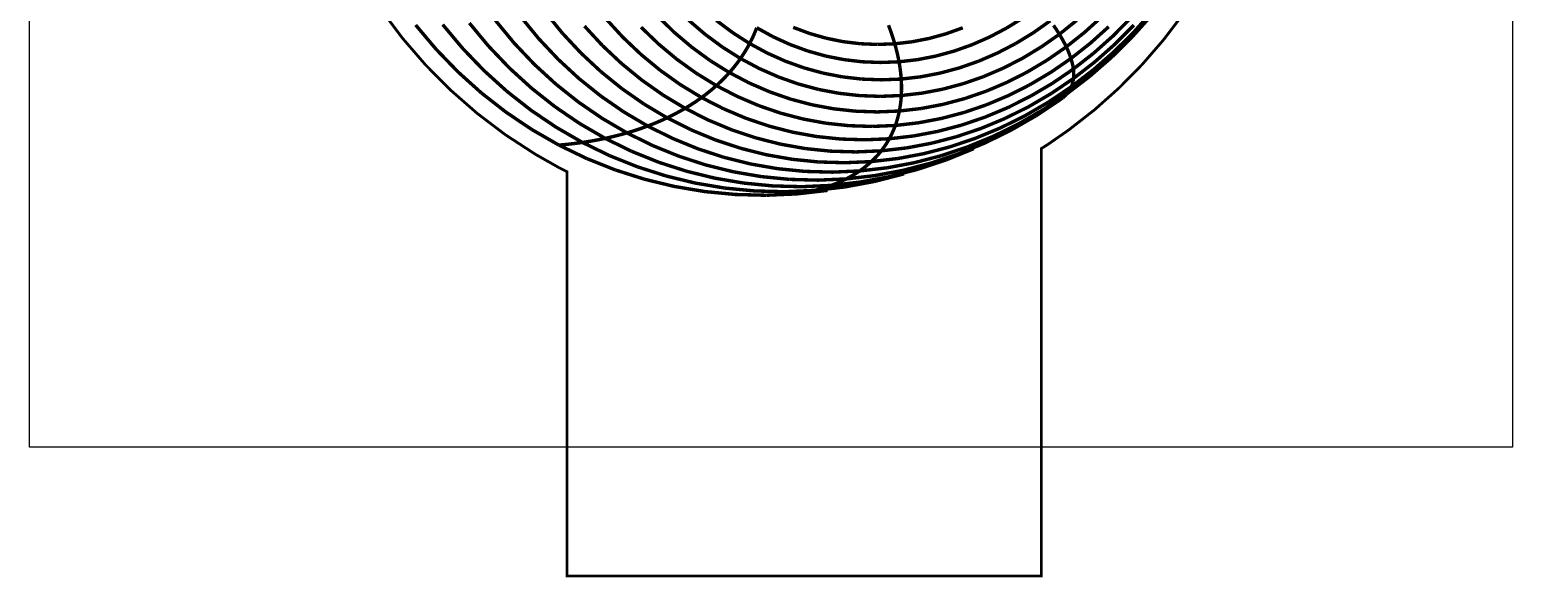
# Model space of a CAD drawing. Extents: x 0 to 800, y 0 to 886.
# Drawn here: x 0 to 800, y 0 to 296 of the extents above; entities that cross this region are included whole.
import ezdxf

# ---------------------------------------------------------------- set-up
doc = ezdxf.new("R2010")
doc.units = 0
doc.layers.get('0').update_dxf_attribs({"linetype": 'CONTINUOUS'})

msp = doc.modelspace()

# ---------------------------------------------------------------- linework, layer by layer
at = {"color": 7}
msp.add_lwpolyline([(0, 886.262), (799.998, 886.262), (799.998, 70.27), (0, 70.27), (0, 886.262)], close=True, dxfattribs=at)
at = {"color": 1, "const_width": 1.496}
msp.add_lwpolyline([(189.568, 306.528), (201.054, 291.201), (213.553, 276.711), (227.029, 263.121), (241.443, 250.49), (256.76, 238.882), (272.942, 228.356), (285.621, 221.16), (289.954, 218.973), (289.954, 0.715), (545.917, 0.715), (545.917, 231.521), (549.677, 233.899), (560.638, 241.531), (574.601, 252.436), (587.781, 264.189), (600.149, 276.74), (611.678, 290.043), (622.346, 304.048)], dxfattribs=at)
at = {"color": 5, "const_width": 1.844}
for points in [[(277.883, 305.548), (287.314, 293.923)], [(594.967, 291.828), (605.458, 303.589)], [(596.036, 294.692), (606.16, 306.106)], [(208.271, 298.205), (219.33, 285.067)], [(222.874, 298.417), (233.655, 285.53)], [(237.237, 299.258), (247.716, 286.649)], [(251.26, 300.729), (261.411, 288.425)], [(264.842, 302.829), (274.643, 290.853)], [(299.332, 297.619), (309.046, 287.1)], [(310.604, 301.919), (319.889, 291.762)], [(329.89, 297.017), (339.303, 287.958)], [(338.974, 302.828), (347.906, 294.126)], [(355.519, 300.82), (364.437, 293.178)], [(370.48, 300.688), (379.293, 294.076)], [(391.156, 293.817), (392.314, 296.701)], [(392.314, 296.701), (401.242, 291.784)], [(411.967, 296.92), (420.783, 293.63)], [(464.644, 294.696), (463.395, 298.067)], [(494.485, 293.456), (503.495, 296.685)], [(517.783, 291.629), (527.004, 296.477)], [(527.004, 296.477), (535.961, 302.012)], [(541.472, 293.963), (550.683, 300.481)], [(554.087, 295.569), (552.45, 298)], [(555.597, 293.19), (554.087, 295.569)], [(555.597, 293.19), (564.981, 300.724)], [(569.232, 294.264), (578.697, 302.834)], [(572.266, 288.328), (582.221, 297.262)], [(584.496, 292.245), (594.395, 302.238)], [(585.519, 287.812), (595.852, 298.169)], [(261.411, 288.425), (272.307, 276.931)], [(274.643, 290.853), (285.166, 279.663)], [(287.314, 293.923), (297.443, 283.06)], [(309.046, 287.1), (319.385, 277.362)], [(319.889, 291.762), (329.773, 282.357)], [(339.303, 287.958), (349.246, 279.658)], [(347.906, 294.126), (357.343, 286.151)], [(364.437, 293.178), (373.793, 286.26)], [(379.293, 294.076), (388.479, 288.181)], [(386.955, 285.436), (388.479, 288.181)], [(388.479, 288.181), (389.879, 290.976)], [(388.479, 288.181), (397.997, 283.028)], [(389.879, 290.976), (391.156, 293.817)], [(401.242, 291.784), (410.443, 287.591)], [(410.443, 287.591), (419.88, 284.139)], [(420.783, 293.63), (429.782, 291.053)], [(429.782, 291.053), (438.923, 289.201)], [(438.923, 289.201), (448.162, 288.08)], [(448.162, 288.08), (457.461, 287.695)], [(457.461, 287.695), (466.785, 288.044)], [(465.776, 291.355), (464.644, 294.696)], [(466.785, 288.044), (465.776, 291.355)], [(466.785, 288.044), (476.088, 289.125)], [(467.67, 284.769), (466.785, 288.044)], [(476.088, 289.125), (485.334, 290.932)], [(485.334, 290.932), (494.485, 293.456)], [(498.697, 284.074), (508.332, 287.489)], [(508.332, 287.489), (517.783, 291.629)], [(522.115, 283.037), (531.932, 288.139)], [(531.932, 288.139), (541.472, 293.963)], [(545.828, 286.354), (555.597, 293.19)], [(556.973, 290.865), (555.597, 293.19)], [(558.214, 288.597), (556.973, 290.865)], [(559.322, 286.387), (558.214, 288.597)], [(559.322, 286.387), (569.232, 294.264)], [(561.844, 280.116), (572.266, 288.328)], [(574.065, 282.96), (584.496, 292.245)], [(574.629, 278.189), (585.519, 287.812)], [(583.823, 280.802), (594.967, 291.828)], [(585.29, 283.992), (596.036, 294.692)], [(219.33, 285.067), (231.194, 272.798)], [(233.655, 285.53), (245.225, 273.494)], [(247.716, 286.649), (258.961, 274.872)], [(285.166, 279.663), (296.362, 269.307)], [(297.443, 283.06), (308.22, 273.003)], [(329.773, 282.357), (340.21, 273.742)], [(349.246, 279.658), (359.671, 272.149)], [(357.343, 286.151), (367.238, 278.934)], [(373.793, 286.26), (383.544, 280.097)], [(381.663, 277.509), (383.544, 280.097)], [(383.544, 280.097), (385.307, 282.74)], [(383.544, 280.097), (393.647, 274.712)], [(385.307, 282.74), (386.955, 285.436)], [(397.997, 283.028), (407.801, 278.638)], [(419.88, 284.139), (429.503, 281.439)], [(429.503, 281.439), (439.279, 279.505)], [(439.279, 279.505), (449.164, 278.34)], [(468.439, 281.53), (467.67, 284.769)], [(469.082, 278.332), (468.439, 281.53)], [(469.082, 278.332), (479.03, 279.485)], [(479.03, 279.485), (488.915, 281.404)], [(488.915, 281.404), (498.697, 284.074)], [(512.057, 278.675), (522.115, 283.037)], [(525.307, 274.887), (535.718, 280.243)], [(535.718, 280.243), (545.828, 286.354)], [(538.332, 272.845), (549.007, 279.236)], [(549.007, 279.236), (559.322, 286.387)], [(550.993, 272.661), (561.844, 280.116)], [(560.299, 284.234), (559.322, 286.387)], [(561.139, 282.145), (560.299, 284.234)], [(561.844, 280.116), (561.139, 282.145)], [(562.412, 278.153), (561.844, 280.116)], [(563.143, 274.423), (574.065, 282.96)], [(572.079, 270.553), (583.823, 280.802)], [(573.962, 274.046), (585.29, 283.992)], [(231.194, 272.798), (243.809, 261.448)], [(245.225, 273.494), (257.528, 262.358)], [(258.961, 274.872), (270.922, 263.974)], [(272.307, 276.931), (283.899, 266.292)], [(308.22, 273.003), (319.599, 263.797)], [(319.385, 277.362), (330.302, 268.443)], [(340.21, 273.742), (351.152, 265.95)], [(359.671, 272.149), (370.533, 265.464)], [(367.238, 278.934), (377.546, 272.507)], [(375.32, 270.095), (377.546, 272.507)], [(377.546, 272.507), (379.663, 274.979)], [(377.546, 272.507), (388.228, 266.893)], [(379.663, 274.979), (381.663, 277.509)], [(393.647, 274.712), (404.054, 270.126)], [(407.801, 278.638), (417.855, 275.026)], [(417.855, 275.026), (428.11, 272.205)], [(428.11, 272.205), (438.524, 270.189)], [(449.164, 278.34), (459.109, 277.95)], [(459.109, 277.95), (469.082, 278.332)], [(469.597, 275.178), (469.082, 278.332)], [(469.992, 272.066), (469.597, 275.178)], [(470.26, 269.003), (469.992, 272.066)], [(480.854, 270.229), (491.381, 272.258)], [(491.381, 272.258), (501.798, 275.077)], [(501.798, 275.077), (512.057, 278.675)], [(514.643, 270.308), (525.307, 274.887)], [(527.339, 267.239), (538.332, 272.845)], [(539.764, 265.994), (550.993, 272.661)], [(551.776, 266.671), (563.143, 274.423)], [(562.098, 264.9), (573.962, 274.046)], [(562.846, 276.254), (562.412, 278.153)], [(563.143, 274.423), (562.846, 276.254)], [(563.305, 272.659), (563.143, 274.423)], [(563.227, 269.34), (574.629, 278.189)], [(563.333, 270.965), (563.305, 272.659)], [(270.922, 263.974), (283.544, 254)], [(283.899, 266.292), (296.132, 256.556)], [(296.362, 269.307), (308.18, 259.826)], [(319.599, 263.797), (331.524, 255.473)], [(330.302, 268.443), (341.746, 260.38)], [(351.152, 265.95), (362.553, 259.016)], [(365.316, 261.095), (367.979, 263.245)], [(367.979, 263.245), (370.533, 265.464)], [(370.533, 265.464), (372.981, 267.747)], [(370.533, 265.464), (381.783, 259.626)], [(372.981, 267.747), (375.32, 270.095)], [(388.228, 266.893), (399.232, 262.115)], [(404.054, 270.126), (414.722, 266.355)], [(414.722, 266.355), (425.605, 263.416)], [(425.605, 263.416), (436.654, 261.319)], [(438.524, 270.189), (449.051, 268.981)], [(449.051, 268.981), (459.645, 268.587)], [(459.645, 268.587), (470.26, 269.003)], [(470.26, 269.003), (480.854, 270.229)], [(470.404, 265.989), (470.26, 269.003)], [(470.426, 263.029), (470.404, 265.989)], [(481.559, 261.421), (492.721, 263.558)], [(492.721, 263.558), (503.767, 266.526)], [(503.767, 266.526), (514.643, 270.308)], [(516.075, 262.445), (527.339, 267.239)], [(528.2, 260.145), (539.764, 265.994)], [(540.008, 259.737), (551.776, 266.671)], [(549.748, 256.592), (562.098, 264.9)], [(551.356, 261.304), (563.227, 269.34)], [(559.781, 261.127), (572.079, 270.553)], [(560.684, 262.31), (561.456, 263.568)], [(561.456, 263.568), (562.098, 264.9)], [(562.098, 264.9), (562.606, 266.307)], [(562.606, 266.307), (562.984, 267.789)], [(562.984, 267.789), (563.227, 269.34)], [(563.227, 269.34), (563.333, 270.965)], [(243.809, 261.448), (257.117, 251.063)], [(257.528, 262.358), (270.508, 252.169)], [(296.132, 256.556), (308.951, 247.759)], [(308.18, 259.826), (320.565, 251.259)], [(331.524, 255.473), (343.945, 248.069)], [(341.746, 260.38), (353.667, 253.205)], [(356.725, 255.069), (359.689, 257.006)], [(359.689, 257.006), (362.553, 259.016)], [(362.553, 259.016), (365.316, 261.095)], [(362.553, 259.016), (374.357, 252.964)], [(381.783, 259.626), (393.372, 254.661)], [(399.232, 262.115), (410.51, 258.191)], [(410.51, 258.191), (422.01, 255.136)], [(422.01, 255.136), (433.687, 252.958)], [(436.654, 261.319), (447.82, 260.069)], [(447.82, 260.069), (459.059, 259.669)], [(459.059, 259.669), (470.323, 260.121)], [(469.738, 254.481), (470.091, 257.271)], [(470.091, 257.271), (470.323, 260.121)], [(470.323, 260.121), (470.426, 263.029)], [(470.323, 260.121), (481.559, 261.421)], [(481.132, 253.122), (492.922, 255.37)], [(492.922, 255.37), (504.589, 258.481)], [(504.264, 251), (516.35, 255.139)], [(504.589, 258.481), (516.075, 262.445)], [(516.35, 255.139), (528.2, 260.145)], [(527.89, 253.653), (540.008, 259.737)], [(536.967, 249.157), (549.748, 256.592)], [(539.069, 254.114), (551.356, 261.304)], [(543.07, 249.235), (556.299, 258.038)], [(546.975, 252.563), (559.781, 261.127)], [(556.299, 258.038), (557.586, 258.991)], [(557.586, 258.991), (558.747, 260.02)], [(558.747, 260.02), (559.781, 261.127)], [(559.781, 261.127), (560.684, 262.31)], [(257.117, 251.063), (271.058, 241.685)], [(270.508, 252.169), (284.106, 242.966)], [(283.544, 254), (296.767, 244.992)], [(308.951, 247.759), (322.297, 239.937)], [(320.565, 251.259), (333.462, 243.639)], [(340.531, 246.513), (343.945, 248.069)], [(343.945, 248.069), (347.274, 249.705)], [(343.945, 248.069), (356.803, 241.613)], [(347.274, 249.705), (350.515, 251.416)], [(350.515, 251.416), (353.667, 253.205)], [(353.667, 253.205), (356.725, 255.069)], [(353.667, 253.205), (366.007, 246.946)], [(374.357, 252.964), (386.514, 247.818)], [(386.514, 247.818), (398.974, 243.597)], [(393.372, 254.661), (405.246, 250.588)], [(405.246, 250.588), (417.354, 247.417)], [(417.354, 247.417), (429.648, 245.164)], [(433.687, 252.958), (445.488, 251.667)], [(445.488, 251.667), (457.362, 251.265)], [(457.362, 251.265), (469.261, 251.751)], [(467.935, 246.483), (468.658, 249.084)], [(468.658, 249.084), (469.261, 251.751)], [(469.261, 251.751), (469.738, 254.481)], [(469.261, 251.751), (481.132, 253.122)], [(479.584, 245.392), (491.991, 247.745)], [(491.991, 247.745), (504.264, 251)], [(502.8, 244.13), (515.468, 248.442)], [(513.443, 242.394), (526.415, 247.802)], [(515.468, 248.442), (527.89, 253.653)], [(523.797, 242.629), (536.967, 249.157)], [(526.415, 247.802), (539.069, 254.114)], [(529.371, 241.354), (543.07, 249.235)], [(533.721, 244.897), (546.975, 252.563)], [(271.058, 241.685), (285.564, 233.35)], [(284.106, 242.966), (298.26, 234.785)], [(296.767, 244.992), (310.534, 236.983)], [(318.437, 238.869), (322.297, 239.937)], [(322.297, 239.937), (326.089, 241.089)], [(322.297, 239.937), (336.11, 233.12)], [(326.089, 241.089), (329.811, 242.322)], [(329.811, 242.322), (333.462, 243.639)], [(333.462, 243.639), (337.035, 245.036)], [(333.462, 243.639), (346.811, 236.996)], [(337.035, 245.036), (340.531, 246.513)], [(356.803, 241.613), (370.043, 236.128)], [(366.007, 246.946), (378.718, 241.627)], [(378.718, 241.627), (391.742, 237.266)], [(398.974, 243.597), (411.674, 240.318)], [(411.674, 240.318), (424.568, 237.99)], [(429.648, 245.164), (442.069, 243.833)], [(442.069, 243.833), (454.568, 243.429)], [(454.568, 243.429), (467.092, 243.95)], [(463.832, 236.769), (465.035, 239.091)], [(465.035, 239.091), (466.125, 241.485)], [(466.125, 241.485), (467.092, 243.95)], [(467.092, 243.95), (467.935, 246.483)], [(467.092, 243.95), (479.584, 245.392)], [(476.927, 238.28), (489.934, 240.738)], [(489.934, 240.738), (502.8, 244.13)], [(500.214, 237.918), (513.443, 242.394)], [(510.304, 237.035), (523.797, 242.629)], [(515.264, 234.429), (529.371, 241.354)], [(520.069, 238.163), (533.721, 244.897)], [(285.564, 233.35), (289.837, 233.743)], [(285.564, 233.35), (300.575, 226.089)], [(289.837, 233.743), (294.071, 234.223)], [(294.071, 234.223), (298.26, 234.785)], [(298.26, 234.785), (302.402, 235.432)], [(298.26, 234.785), (312.907, 227.657)], [(302.402, 235.432), (306.495, 236.165)], [(306.495, 236.165), (310.534, 236.983)], [(310.534, 236.983), (314.515, 237.884)], [(310.534, 236.983), (324.78, 230.003)], [(314.515, 237.884), (318.437, 238.869)], [(336.11, 233.12), (350.331, 227.332)], [(346.811, 236.996), (360.557, 231.355)], [(360.557, 231.355), (374.632, 226.736)], [(370.043, 236.128), (383.607, 231.635)], [(383.607, 231.635), (397.432, 228.15)], [(391.742, 237.266), (405.017, 233.882)], [(405.017, 233.882), (418.49, 231.483)], [(418.49, 231.483), (432.103, 230.078)], [(424.568, 237.99), (437.596, 236.621)], [(437.596, 236.621), (450.702, 236.215)], [(450.702, 236.215), (463.832, 236.769)], [(459.511, 230.256), (461.066, 232.351)], [(459.511, 230.256), (473.191, 231.834)], [(461.066, 232.351), (462.506, 234.521)], [(462.506, 234.521), (463.832, 236.769)], [(463.832, 236.769), (476.927, 238.28)], [(473.191, 231.834), (486.777, 234.392)], [(482.551, 228.747), (496.535, 232.4)], [(486.777, 234.392), (500.214, 237.918)], [(491.797, 227.609), (506.074, 232.392)], [(494.524, 225.353), (509.425, 231.442)], [(496.535, 232.4), (510.304, 237.035)], [(500.8, 228.492), (515.264, 234.429)], [(506.074, 232.392), (520.069, 238.163)], [(300.575, 226.089), (316.023, 219.932)], [(312.907, 227.657), (327.98, 221.612)], [(324.78, 230.003), (339.444, 224.08)], [(339.444, 224.08), (354.461, 219.236)], [(350.331, 227.332), (364.892, 222.596)], [(374.632, 226.736), (388.983, 223.157)], [(388.983, 223.157), (403.543, 220.627)], [(397.432, 228.15), (411.462, 225.684)], [(411.462, 225.684), (425.637, 224.244)], [(425.637, 224.244), (439.893, 223.835)], [(432.103, 230.078), (445.795, 229.669)], [(439.893, 223.835), (454.17, 224.453)], [(445.795, 229.669), (459.511, 230.256)], [(452.169, 222.683), (454.17, 224.453)], [(454.17, 224.453), (456.061, 226.307)], [(454.17, 224.453), (468.408, 226.095)], [(456.061, 226.307), (457.842, 228.242)], [(457.842, 228.242), (459.511, 230.256)], [(462.626, 221.093), (477.291, 223.838)], [(468.408, 226.095), (482.551, 228.747)], [(471.047, 219.687), (486.04, 223.571)], [(477.291, 223.838), (491.797, 227.609)], [(479.319, 220.303), (494.524, 225.353)], [(486.04, 223.571), (500.8, 228.492)], [(316.023, 219.932), (331.837, 214.897)], [(327.98, 221.612), (343.414, 216.668)], [(343.414, 216.668), (359.142, 212.842)], [(354.461, 219.236), (369.764, 215.485)], [(364.892, 222.596), (379.737, 218.928)], [(369.764, 215.485), (385.286, 212.842)], [(379.737, 218.928), (394.797, 216.34)], [(394.797, 216.34), (410.002, 214.837)], [(403.543, 220.627), (418.25, 219.155)], [(418.25, 219.155), (433.042, 218.744)], [(425.298, 214.425), (440.612, 215.101)], [(433.042, 218.744), (447.851, 219.392)], [(438.005, 213.845), (440.612, 215.101)], [(440.612, 215.101), (455.884, 216.858)], [(440.612, 215.101), (443.128, 216.444)], [(443.128, 216.444), (445.541, 217.875)], [(445.541, 217.875), (447.851, 219.392)], [(447.851, 219.392), (462.626, 221.093)], [(447.851, 219.392), (450.063, 220.994)], [(448.25, 213.409), (463.875, 216.315)], [(450.063, 220.994), (452.169, 222.683)], [(455.831, 213.734), (471.696, 217.816)], [(455.884, 216.858), (471.047, 219.687)], [(463.875, 216.315), (479.319, 220.303)], [(331.837, 214.897), (347.95, 211.004)], [(347.95, 211.004), (364.292, 208.264)], [(359.142, 212.842), (375.095, 210.148)], [(364.292, 208.264), (380.795, 206.685)], [(375.095, 210.148), (391.202, 208.592)], [(385.286, 212.842), (400.964, 211.311)], [(391.202, 208.592), (407.402, 208.177)], [(400.964, 211.311), (416.729, 210.898)], [(407.402, 208.177), (423.616, 208.901)], [(410.002, 214.837), (425.298, 214.425)], [(413.992, 207.013), (430.548, 208.911)], [(413.992, 207.013), (417.276, 207.552)], [(416.729, 210.898), (432.513, 211.599)], [(417.276, 207.552), (420.483, 208.182)], [(420.483, 208.182), (423.616, 208.901)], [(423.616, 208.901), (439.78, 210.757)], [(423.616, 208.901), (426.667, 209.711)], [(426.667, 209.711), (429.634, 210.61)], [(429.634, 210.61), (432.513, 211.599)], [(432.513, 211.599), (448.25, 213.409)], [(432.513, 211.599), (435.303, 212.678)], [(435.303, 212.678), (438.005, 213.845)], [(439.78, 210.757), (455.831, 213.734)], [(380.795, 206.685), (397.383, 206.269)], [(397.383, 206.269), (413.992, 207.013)]]:
    msp.add_lwpolyline(points, dxfattribs=at)

doc.saveas('drawing.dxf')
